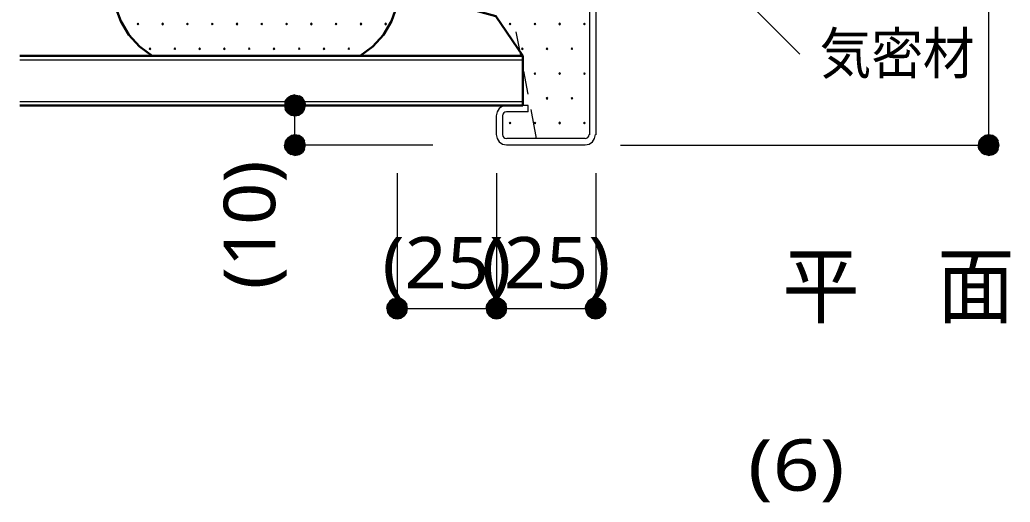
# Model space of a CAD drawing. Header units: millimetres. Extents: x 0 to 420, y 0 to 297.
# Drawn here: x 45.49 to 95.39, y 78.38 to 102.7 of the extents above; entities that cross this region are included whole.
import ezdxf
from ezdxf.enums import TextEntityAlignment as Align

# ---------------------------------------------------------------- set-up
doc = ezdxf.new("R2010")
doc.units = ezdxf.units.MM
doc.styles.add('kst32b', font='NotoSansJP-Variable.ttf')

msp = doc.modelspace()

# ---------------------------------------------------------------- hatches: boundary and pattern name
for points in [[(51.435, 102.531), (51.414, 102.51), (51.393, 102.489), (51.414, 102.468), (51.435, 102.447), (51.456, 102.468), (51.477, 102.489), (51.456, 102.51), (51.435, 102.531)], [(52.684, 102.531), (52.663, 102.51), (52.641, 102.489), (52.663, 102.468), (52.684, 102.447), (52.705, 102.468), (52.726, 102.489), (52.705, 102.51), (52.684, 102.531)], [(53.933, 102.531), (53.912, 102.51), (53.89, 102.489), (53.912, 102.468), (53.933, 102.447), (53.954, 102.468), (53.975, 102.489), (53.954, 102.51), (53.933, 102.531)], [(55.182, 102.531), (55.16, 102.51), (55.139, 102.489), (55.16, 102.468), (55.182, 102.447), (55.203, 102.468), (55.224, 102.489), (55.203, 102.51), (55.182, 102.531)], [(56.43, 102.531), (56.409, 102.51), (56.388, 102.489), (56.409, 102.468), (56.43, 102.447), (56.452, 102.468), (56.473, 102.489), (56.452, 102.51), (56.43, 102.531)], [(57.679, 102.531), (57.658, 102.51), (57.637, 102.489), (57.658, 102.468), (57.679, 102.447), (57.7, 102.468), (57.721, 102.489), (57.7, 102.51), (57.679, 102.531)], [(58.928, 102.531), (58.907, 102.51), (58.886, 102.489), (58.907, 102.468), (58.928, 102.447), (58.949, 102.468), (58.97, 102.489), (58.949, 102.51), (58.928, 102.531)], [(60.177, 102.531), (60.156, 102.51), (60.135, 102.489), (60.156, 102.468), (60.177, 102.447), (60.198, 102.468), (60.219, 102.489), (60.198, 102.51), (60.177, 102.531)], [(61.426, 102.531), (61.404, 102.51), (61.383, 102.489), (61.404, 102.468), (61.426, 102.447), (61.447, 102.468), (61.468, 102.489), (61.447, 102.51), (61.426, 102.531)], [(62.675, 102.531), (62.653, 102.51), (62.632, 102.489), (62.653, 102.468), (62.675, 102.447), (62.696, 102.468), (62.717, 102.489), (62.696, 102.51), (62.675, 102.531)], [(63.923, 102.531), (63.902, 102.51), (63.881, 102.489), (63.902, 102.468), (63.923, 102.447), (63.945, 102.468), (63.966, 102.489), (63.945, 102.51), (63.923, 102.531)], [(70.189, 102.531), (70.168, 102.51), (70.146, 102.489), (70.168, 102.468), (70.189, 102.447), (70.21, 102.468), (70.231, 102.489), (70.21, 102.51), (70.189, 102.531)], [(71.438, 102.531), (71.416, 102.51), (71.395, 102.489), (71.416, 102.468), (71.438, 102.447), (71.459, 102.468), (71.48, 102.489), (71.459, 102.51), (71.438, 102.531)], [(72.686, 102.531), (72.665, 102.51), (72.644, 102.489), (72.665, 102.468), (72.686, 102.447), (72.708, 102.468), (72.729, 102.489), (72.708, 102.51), (72.686, 102.531)], [(73.935, 102.531), (73.914, 102.51), (73.893, 102.489), (73.914, 102.468), (73.935, 102.447), (73.956, 102.468), (73.978, 102.489), (73.956, 102.51), (73.935, 102.531)], [(52.049, 101.282), (52.028, 101.261), (52.007, 101.24), (52.028, 101.219), (52.049, 101.198), (52.07, 101.219), (52.091, 101.24), (52.07, 101.261), (52.049, 101.282)], [(53.298, 101.282), (53.277, 101.261), (53.255, 101.24), (53.277, 101.219), (53.298, 101.198), (53.319, 101.219), (53.34, 101.24), (53.319, 101.261), (53.298, 101.282)], [(54.546, 101.282), (54.525, 101.261), (54.504, 101.24), (54.525, 101.219), (54.546, 101.198), (54.568, 101.219), (54.589, 101.24), (54.568, 101.261), (54.546, 101.282)], [(55.795, 101.282), (55.774, 101.261), (55.753, 101.24), (55.774, 101.219), (55.795, 101.198), (55.816, 101.219), (55.838, 101.24), (55.816, 101.261), (55.795, 101.282)], [(57.044, 101.282), (57.023, 101.261), (57.002, 101.24), (57.023, 101.219), (57.044, 101.198), (57.065, 101.219), (57.087, 101.24), (57.065, 101.261), (57.044, 101.282)], [(58.293, 101.282), (58.272, 101.261), (58.251, 101.24), (58.272, 101.219), (58.293, 101.198), (58.314, 101.219), (58.335, 101.24), (58.314, 101.261), (58.293, 101.282)], [(59.563, 101.282), (59.542, 101.261), (59.521, 101.24), (59.542, 101.219), (59.563, 101.198), (59.584, 101.219), (59.605, 101.24), (59.584, 101.261), (59.563, 101.282)], [(60.812, 101.282), (60.791, 101.261), (60.77, 101.24), (60.791, 101.219), (60.812, 101.198), (60.833, 101.219), (60.854, 101.24), (60.833, 101.261), (60.812, 101.282)], [(62.061, 101.282), (62.04, 101.261), (62.018, 101.24), (62.04, 101.219), (62.061, 101.198), (62.082, 101.219), (62.103, 101.24), (62.082, 101.261), (62.061, 101.282)], [(70.803, 101.282), (70.781, 101.261), (70.76, 101.24), (70.781, 101.219), (70.803, 101.198), (70.824, 101.219), (70.845, 101.24), (70.824, 101.261), (70.803, 101.282)], [(72.051, 101.282), (72.03, 101.261), (72.009, 101.24), (72.03, 101.219), (72.051, 101.198), (72.073, 101.219), (72.094, 101.24), (72.073, 101.261), (72.051, 101.282)], [(73.3, 101.282), (73.279, 101.261), (73.258, 101.24), (73.279, 101.219), (73.3, 101.198), (73.321, 101.219), (73.343, 101.24), (73.321, 101.261), (73.3, 101.282)], [(71.438, 100.034), (71.416, 100.012), (71.395, 99.991), (71.416, 99.97), (71.438, 99.949), (71.459, 99.97), (71.48, 99.991), (71.459, 100.012), (71.438, 100.034)], [(72.686, 100.034), (72.665, 100.012), (72.644, 99.991), (72.665, 99.97), (72.686, 99.949), (72.708, 99.97), (72.729, 99.991), (72.708, 100.012), (72.686, 100.034)], [(73.935, 100.034), (73.914, 100.012), (73.893, 99.991), (73.914, 99.97), (73.935, 99.949), (73.956, 99.97), (73.978, 99.991), (73.956, 100.012), (73.935, 100.034)], [(59.161, 97.896), (59.351, 97.854), (59.351, 98.383), (59.161, 97.896)], [(72.051, 98.785), (72.03, 98.764), (72.009, 98.743), (72.03, 98.721), (72.051, 98.7), (72.073, 98.721), (72.094, 98.743), (72.073, 98.764), (72.051, 98.785)], [(73.3, 98.785), (73.279, 98.764), (73.258, 98.743), (73.279, 98.721), (73.3, 98.7), (73.321, 98.721), (73.343, 98.743), (73.321, 98.764), (73.3, 98.785)], [(70.189, 97.536), (70.168, 97.515), (70.146, 97.494), (70.168, 97.472), (70.189, 97.451), (70.21, 97.472), (70.231, 97.494), (70.21, 97.515), (70.189, 97.536)], [(71.438, 97.536), (71.416, 97.515), (71.395, 97.494), (71.416, 97.472), (71.438, 97.451), (71.459, 97.472), (71.48, 97.494), (71.459, 97.515), (71.438, 97.536)], [(72.686, 97.536), (72.665, 97.515), (72.644, 97.494), (72.665, 97.472), (72.686, 97.451), (72.708, 97.472), (72.729, 97.494), (72.708, 97.515), (72.686, 97.536)], [(73.935, 97.536), (73.914, 97.515), (73.893, 97.494), (73.914, 97.472), (73.935, 97.451), (73.956, 97.472), (73.978, 97.494), (73.956, 97.515), (73.935, 97.536)], [(59.563, 96.859), (59.351, 96.901), (59.351, 96.372), (59.563, 96.859)], [(94.509, 96.859), (94.298, 96.901), (94.298, 96.372), (94.509, 96.859)], [(64.982, 87.947), (65.024, 88.138), (64.495, 88.138), (64.982, 87.947)], [(69.998, 87.947), (70.019, 88.138), (69.511, 88.138), (69.998, 87.947)], [(74.994, 87.947), (75.036, 88.138), (74.507, 88.138), (74.994, 87.947)]]:
    msp.add_hatch(color=7).paths.add_polyline_path(points)
h = msp.add_hatch(color=7)
h.paths.add_polyline_path([(59.161, 98.87), (58.992, 98.764), (59.351, 98.383), (59.161, 98.87)])
h.paths.add_polyline_path([(58.992, 98.764), (59.351, 98.383), (58.864, 98.594), (58.992, 98.764)])
h.paths.add_polyline_path([(59.351, 98.383), (58.864, 98.594), (58.822, 98.383), (59.351, 98.383)])
h = msp.add_hatch(color=7)
h.paths.add_polyline_path([(59.732, 98.764), (59.563, 98.87), (59.351, 98.383), (59.732, 98.764)])
h.paths.add_polyline_path([(59.563, 98.87), (59.351, 98.383), (59.351, 98.912), (59.563, 98.87)])
h.paths.add_polyline_path([(59.351, 98.383), (59.351, 98.912), (59.161, 98.87), (59.351, 98.383)])
h = msp.add_hatch(color=7)
h.paths.add_polyline_path([(58.822, 98.383), (58.864, 98.171), (59.351, 98.383), (58.822, 98.383)])
h.paths.add_polyline_path([(58.864, 98.171), (59.351, 98.383), (58.992, 98.002), (58.864, 98.171)])
h.paths.add_polyline_path([(59.351, 98.383), (58.992, 98.002), (59.161, 97.896), (59.351, 98.383)])
h = msp.add_hatch(color=7)
h.paths.add_polyline_path([(59.838, 98.171), (59.881, 98.383), (59.351, 98.383), (59.838, 98.171)])
h.paths.add_polyline_path([(59.881, 98.383), (59.351, 98.383), (59.838, 98.594), (59.881, 98.383)])
h.paths.add_polyline_path([(59.351, 98.383), (59.838, 98.594), (59.732, 98.764), (59.351, 98.383)])
h = msp.add_hatch(color=7)
h.paths.add_polyline_path([(59.351, 97.854), (59.563, 97.896), (59.351, 98.383), (59.351, 97.854)])
h.paths.add_polyline_path([(59.563, 97.896), (59.351, 98.383), (59.732, 98.002), (59.563, 97.896)])
h.paths.add_polyline_path([(59.351, 98.383), (59.732, 98.002), (59.838, 98.171), (59.351, 98.383)])
h = msp.add_hatch(color=7)
h.paths.add_polyline_path([(59.351, 96.901), (59.161, 96.859), (59.351, 96.372), (59.351, 96.901)])
h.paths.add_polyline_path([(59.161, 96.859), (59.351, 96.372), (58.992, 96.753), (59.161, 96.859)])
h.paths.add_polyline_path([(59.351, 96.372), (58.992, 96.753), (58.864, 96.584), (59.351, 96.372)])
h = msp.add_hatch(color=7)
h.paths.add_polyline_path([(59.881, 96.372), (59.838, 96.584), (59.351, 96.372), (59.881, 96.372)])
h.paths.add_polyline_path([(59.838, 96.584), (59.351, 96.372), (59.732, 96.753), (59.838, 96.584)])
h.paths.add_polyline_path([(59.351, 96.372), (59.732, 96.753), (59.563, 96.859), (59.351, 96.372)])
h = msp.add_hatch(color=7)
h.paths.add_polyline_path([(94.298, 96.901), (94.107, 96.859), (94.298, 96.372), (94.298, 96.901)])
h.paths.add_polyline_path([(94.107, 96.859), (94.298, 96.372), (93.938, 96.753), (94.107, 96.859)])
h.paths.add_polyline_path([(94.298, 96.372), (93.938, 96.753), (93.811, 96.584), (94.298, 96.372)])
h = msp.add_hatch(color=7)
h.paths.add_polyline_path([(94.827, 96.372), (94.784, 96.584), (94.298, 96.372), (94.827, 96.372)])
h.paths.add_polyline_path([(94.784, 96.584), (94.298, 96.372), (94.679, 96.753), (94.784, 96.584)])
h.paths.add_polyline_path([(94.298, 96.372), (94.679, 96.753), (94.509, 96.859), (94.298, 96.372)])
h = msp.add_hatch(color=7)
h.paths.add_polyline_path([(58.864, 96.584), (58.822, 96.372), (59.351, 96.372), (58.864, 96.584)])
h.paths.add_polyline_path([(58.822, 96.372), (59.351, 96.372), (58.864, 96.181), (58.822, 96.372)])
h.paths.add_polyline_path([(59.351, 96.372), (58.864, 96.181), (58.992, 96.012), (59.351, 96.372)])
h = msp.add_hatch(color=7)
h.paths.add_polyline_path([(58.992, 96.012), (59.161, 95.906), (59.351, 96.372), (58.992, 96.012)])
h.paths.add_polyline_path([(59.161, 95.906), (59.351, 96.372), (59.351, 95.864), (59.161, 95.906)])
h.paths.add_polyline_path([(59.351, 96.372), (59.351, 95.864), (59.563, 95.906), (59.351, 96.372)])
h = msp.add_hatch(color=7)
h.paths.add_polyline_path([(59.563, 95.906), (59.732, 96.012), (59.351, 96.372), (59.563, 95.906)])
h.paths.add_polyline_path([(59.732, 96.012), (59.351, 96.372), (59.838, 96.181), (59.732, 96.012)])
h.paths.add_polyline_path([(59.351, 96.372), (59.838, 96.181), (59.881, 96.372), (59.351, 96.372)])
h = msp.add_hatch(color=7)
h.paths.add_polyline_path([(93.811, 96.584), (93.768, 96.372), (94.298, 96.372), (93.811, 96.584)])
h.paths.add_polyline_path([(93.768, 96.372), (94.298, 96.372), (93.811, 96.181), (93.768, 96.372)])
h.paths.add_polyline_path([(94.298, 96.372), (93.811, 96.181), (93.938, 96.012), (94.298, 96.372)])
h = msp.add_hatch(color=7)
h.paths.add_polyline_path([(93.938, 96.012), (94.107, 95.906), (94.298, 96.372), (93.938, 96.012)])
h.paths.add_polyline_path([(94.107, 95.906), (94.298, 96.372), (94.298, 95.864), (94.107, 95.906)])
h.paths.add_polyline_path([(94.298, 96.372), (94.298, 95.864), (94.509, 95.906), (94.298, 96.372)])
h = msp.add_hatch(color=7)
h.paths.add_polyline_path([(94.509, 95.906), (94.679, 96.012), (94.298, 96.372), (94.509, 95.906)])
h.paths.add_polyline_path([(94.679, 96.012), (94.298, 96.372), (94.784, 96.181), (94.679, 96.012)])
h.paths.add_polyline_path([(94.298, 96.372), (94.784, 96.181), (94.827, 96.372), (94.298, 96.372)])
h = msp.add_hatch(color=7)
h.paths.add_polyline_path([(64.135, 88.519), (64.008, 88.35), (64.495, 88.138), (64.135, 88.519)])
h.paths.add_polyline_path([(64.008, 88.35), (64.495, 88.138), (63.987, 88.138), (64.008, 88.35)])
h.paths.add_polyline_path([(64.495, 88.138), (63.987, 88.138), (64.008, 87.947), (64.495, 88.138)])
h = msp.add_hatch(color=7)
h.paths.add_polyline_path([(64.707, 88.625), (64.495, 88.667), (64.495, 88.138), (64.707, 88.625)])
h.paths.add_polyline_path([(64.495, 88.667), (64.495, 88.138), (64.304, 88.625), (64.495, 88.667)])
h.paths.add_polyline_path([(64.495, 88.138), (64.304, 88.625), (64.135, 88.519), (64.495, 88.138)])
h = msp.add_hatch(color=7)
h.paths.add_polyline_path([(65.024, 88.138), (64.982, 88.35), (64.495, 88.138), (65.024, 88.138)])
h.paths.add_polyline_path([(64.982, 88.35), (64.495, 88.138), (64.876, 88.519), (64.982, 88.35)])
h.paths.add_polyline_path([(64.495, 88.138), (64.876, 88.519), (64.707, 88.625), (64.495, 88.138)])
h = msp.add_hatch(color=7)
h.paths.add_polyline_path([(69.13, 88.519), (69.025, 88.35), (69.511, 88.138), (69.13, 88.519)])
h.paths.add_polyline_path([(69.025, 88.35), (69.511, 88.138), (68.982, 88.138), (69.025, 88.35)])
h.paths.add_polyline_path([(69.511, 88.138), (68.982, 88.138), (69.025, 87.947), (69.511, 88.138)])
h = msp.add_hatch(color=7)
h.paths.add_polyline_path([(69.702, 88.625), (69.511, 88.667), (69.511, 88.138), (69.702, 88.625)])
h.paths.add_polyline_path([(69.511, 88.667), (69.511, 88.138), (69.3, 88.625), (69.511, 88.667)])
h.paths.add_polyline_path([(69.511, 88.138), (69.3, 88.625), (69.13, 88.519), (69.511, 88.138)])
h = msp.add_hatch(color=7)
h.paths.add_polyline_path([(70.019, 88.138), (69.998, 88.35), (69.511, 88.138), (70.019, 88.138)])
h.paths.add_polyline_path([(69.998, 88.35), (69.511, 88.138), (69.871, 88.519), (69.998, 88.35)])
h.paths.add_polyline_path([(69.511, 88.138), (69.871, 88.519), (69.702, 88.625), (69.511, 88.138)])
h = msp.add_hatch(color=7)
h.paths.add_polyline_path([(74.126, 88.519), (74.02, 88.35), (74.507, 88.138), (74.126, 88.519)])
h.paths.add_polyline_path([(74.02, 88.35), (74.507, 88.138), (73.978, 88.138), (74.02, 88.35)])
h.paths.add_polyline_path([(74.507, 88.138), (73.978, 88.138), (74.02, 87.947), (74.507, 88.138)])
h = msp.add_hatch(color=7)
h.paths.add_polyline_path([(74.697, 88.625), (74.507, 88.667), (74.507, 88.138), (74.697, 88.625)])
h.paths.add_polyline_path([(74.507, 88.667), (74.507, 88.138), (74.295, 88.625), (74.507, 88.667)])
h.paths.add_polyline_path([(74.507, 88.138), (74.295, 88.625), (74.126, 88.519), (74.507, 88.138)])
h = msp.add_hatch(color=7)
h.paths.add_polyline_path([(75.036, 88.138), (74.994, 88.35), (74.507, 88.138), (75.036, 88.138)])
h.paths.add_polyline_path([(74.994, 88.35), (74.507, 88.138), (74.867, 88.519), (74.994, 88.35)])
h.paths.add_polyline_path([(74.507, 88.138), (74.867, 88.519), (74.697, 88.625), (74.507, 88.138)])
h = msp.add_hatch(color=7)
h.paths.add_polyline_path([(64.008, 87.947), (64.135, 87.778), (64.495, 88.138), (64.008, 87.947)])
h.paths.add_polyline_path([(64.135, 87.778), (64.495, 88.138), (64.304, 87.651), (64.135, 87.778)])
h.paths.add_polyline_path([(64.495, 88.138), (64.304, 87.651), (64.495, 87.63), (64.495, 88.138)])
h = msp.add_hatch(color=7)
h.paths.add_polyline_path([(64.495, 87.63), (64.707, 87.651), (64.495, 88.138), (64.495, 87.63)])
h.paths.add_polyline_path([(64.707, 87.651), (64.495, 88.138), (64.876, 87.778), (64.707, 87.651)])
h.paths.add_polyline_path([(64.495, 88.138), (64.876, 87.778), (64.982, 87.947), (64.495, 88.138)])
h = msp.add_hatch(color=7)
h.paths.add_polyline_path([(69.025, 87.947), (69.13, 87.778), (69.511, 88.138), (69.025, 87.947)])
h.paths.add_polyline_path([(69.13, 87.778), (69.511, 88.138), (69.3, 87.651), (69.13, 87.778)])
h.paths.add_polyline_path([(69.511, 88.138), (69.3, 87.651), (69.511, 87.63), (69.511, 88.138)])
h = msp.add_hatch(color=7)
h.paths.add_polyline_path([(69.511, 87.63), (69.702, 87.651), (69.511, 88.138), (69.511, 87.63)])
h.paths.add_polyline_path([(69.702, 87.651), (69.511, 88.138), (69.871, 87.778), (69.702, 87.651)])
h.paths.add_polyline_path([(69.511, 88.138), (69.871, 87.778), (69.998, 87.947), (69.511, 88.138)])
h = msp.add_hatch(color=7)
h.paths.add_polyline_path([(74.02, 87.947), (74.126, 87.778), (74.507, 88.138), (74.02, 87.947)])
h.paths.add_polyline_path([(74.126, 87.778), (74.507, 88.138), (74.295, 87.651), (74.126, 87.778)])
h.paths.add_polyline_path([(74.507, 88.138), (74.295, 87.651), (74.507, 87.63), (74.507, 88.138)])
h = msp.add_hatch(color=7)
h.paths.add_polyline_path([(74.507, 87.63), (74.697, 87.651), (74.507, 88.138), (74.507, 87.63)])
h.paths.add_polyline_path([(74.697, 87.651), (74.507, 88.138), (74.867, 87.778), (74.697, 87.651)])
h.paths.add_polyline_path([(74.507, 88.138), (74.867, 87.778), (74.994, 87.947), (74.507, 88.138)])

# ---------------------------------------------------------------- linework, layer by layer
at = {"lineweight": 13}
for points in [[(94.298, 120.375), (94.298, 96.372)], [(75.607, 110.151), (84.794, 100.965)], [(74.189, 104.775), (74.189, 96.901)], [(74.507, 104.775), (74.507, 96.901)], [(70.485, 102.087), (70.718, 100.923)], [(45.487, 100.69), (70.824, 100.69)], [(70.866, 100.118), (71.078, 98.954)], [(45.487, 98.573), (70.824, 98.573)], [(59.351, 96.372), (59.351, 98.383)], [(70.009, 98.383), (69.807, 98.342), (69.642, 98.231), (69.531, 98.066), (69.49, 97.864)], [(71.099, 98.383), (70.019, 98.383)], [(71.099, 98.065), (71.099, 98.383)], [(69.511, 96.901), (69.511, 97.854)], [(70.009, 98.065), (69.93, 98.049), (69.867, 98.006), (69.823, 97.942), (69.808, 97.864)], [(69.829, 96.901), (69.829, 97.854)], [(71.099, 98.065), (70.019, 98.065)], [(71.226, 98.171), (71.501, 96.711)], [(69.49, 96.912), (69.531, 96.71), (69.642, 96.545), (69.807, 96.434), (70.009, 96.393)], [(69.808, 96.912), (69.823, 96.833), (69.867, 96.769), (69.93, 96.726), (70.009, 96.711)], [(73.967, 96.711), (74.045, 96.726), (74.109, 96.769), (74.152, 96.833), (74.168, 96.912)], [(73.967, 96.393), (74.169, 96.434), (74.334, 96.545), (74.445, 96.71), (74.486, 96.912)], [(66.294, 96.372), (59.351, 96.372)], [(73.978, 96.711), (70.019, 96.711)], [(73.978, 96.372), (70.019, 96.372)], [(75.756, 96.372), (94.298, 96.372)], [(64.495, 94.975), (64.495, 88.138)], [(69.511, 94.975), (69.511, 88.138)], [(74.507, 94.975), (74.507, 88.138)], [(64.495, 88.138), (69.511, 88.138), (74.507, 88.138)]]:
    msp.add_lwpolyline(points, dxfattribs=at)
at = {"lineweight": 30}
for points in [[(50.298, 103.381), (50.573, 102.629), (50.983, 101.949), (51.514, 101.359), (52.154, 100.878)], [(62.633, 100.878), (63.273, 101.359), (63.804, 101.949), (64.214, 102.629), (64.488, 103.381)], [(64.495, 103.378), (67.246, 103.484), (69.469, 102.891), (70.824, 100.88)], [(45.487, 100.88), (70.824, 100.88)], [(70.824, 100.88), (70.824, 98.383)], [(45.487, 98.383), (70.824, 98.383)]]:
    msp.add_lwpolyline(points, dxfattribs=at)
at = {"lineweight": 0}
for points in [[(51.435, 102.531), (51.414, 102.51), (51.393, 102.489), (51.414, 102.468), (51.435, 102.447), (51.456, 102.468), (51.477, 102.489), (51.456, 102.51)], [(52.684, 102.531), (52.663, 102.51), (52.641, 102.489), (52.663, 102.468), (52.684, 102.447), (52.705, 102.468), (52.726, 102.489), (52.705, 102.51)], [(53.933, 102.531), (53.912, 102.51), (53.89, 102.489), (53.912, 102.468), (53.933, 102.447), (53.954, 102.468), (53.975, 102.489), (53.954, 102.51)], [(55.182, 102.531), (55.16, 102.51), (55.139, 102.489), (55.16, 102.468), (55.182, 102.447), (55.203, 102.468), (55.224, 102.489), (55.203, 102.51)], [(56.43, 102.531), (56.409, 102.51), (56.388, 102.489), (56.409, 102.468), (56.43, 102.447), (56.452, 102.468), (56.473, 102.489), (56.452, 102.51)], [(57.679, 102.531), (57.658, 102.51), (57.637, 102.489), (57.658, 102.468), (57.679, 102.447), (57.7, 102.468), (57.721, 102.489), (57.7, 102.51)], [(58.928, 102.531), (58.907, 102.51), (58.886, 102.489), (58.907, 102.468), (58.928, 102.447), (58.949, 102.468), (58.97, 102.489), (58.949, 102.51)], [(60.177, 102.531), (60.156, 102.51), (60.135, 102.489), (60.156, 102.468), (60.177, 102.447), (60.198, 102.468), (60.219, 102.489), (60.198, 102.51)], [(61.426, 102.531), (61.404, 102.51), (61.383, 102.489), (61.404, 102.468), (61.426, 102.447), (61.447, 102.468), (61.468, 102.489), (61.447, 102.51)], [(62.675, 102.531), (62.653, 102.51), (62.632, 102.489), (62.653, 102.468), (62.675, 102.447), (62.696, 102.468), (62.717, 102.489), (62.696, 102.51)], [(63.923, 102.531), (63.902, 102.51), (63.881, 102.489), (63.902, 102.468), (63.923, 102.447), (63.945, 102.468), (63.966, 102.489), (63.945, 102.51)], [(70.189, 102.531), (70.168, 102.51), (70.146, 102.489), (70.168, 102.468), (70.189, 102.447), (70.21, 102.468), (70.231, 102.489), (70.21, 102.51)], [(71.438, 102.531), (71.416, 102.51), (71.395, 102.489), (71.416, 102.468), (71.438, 102.447), (71.459, 102.468), (71.48, 102.489), (71.459, 102.51)], [(72.686, 102.531), (72.665, 102.51), (72.644, 102.489), (72.665, 102.468), (72.686, 102.447), (72.708, 102.468), (72.729, 102.489), (72.708, 102.51)], [(73.935, 102.531), (73.914, 102.51), (73.893, 102.489), (73.914, 102.468), (73.935, 102.447), (73.956, 102.468), (73.978, 102.489), (73.956, 102.51)], [(52.049, 101.282), (52.028, 101.261), (52.007, 101.24), (52.028, 101.219), (52.049, 101.198), (52.07, 101.219), (52.091, 101.24), (52.07, 101.261)], [(53.298, 101.282), (53.277, 101.261), (53.255, 101.24), (53.277, 101.219), (53.298, 101.198), (53.319, 101.219), (53.34, 101.24), (53.319, 101.261)], [(54.546, 101.282), (54.525, 101.261), (54.504, 101.24), (54.525, 101.219), (54.546, 101.198), (54.568, 101.219), (54.589, 101.24), (54.568, 101.261)], [(55.795, 101.282), (55.774, 101.261), (55.753, 101.24), (55.774, 101.219), (55.795, 101.198), (55.816, 101.219), (55.838, 101.24), (55.816, 101.261)], [(57.044, 101.282), (57.023, 101.261), (57.002, 101.24), (57.023, 101.219), (57.044, 101.198), (57.065, 101.219), (57.087, 101.24), (57.065, 101.261)], [(58.293, 101.282), (58.272, 101.261), (58.251, 101.24), (58.272, 101.219), (58.293, 101.198), (58.314, 101.219), (58.335, 101.24), (58.314, 101.261)], [(59.563, 101.282), (59.542, 101.261), (59.521, 101.24), (59.542, 101.219), (59.563, 101.198), (59.584, 101.219), (59.605, 101.24), (59.584, 101.261)], [(60.812, 101.282), (60.791, 101.261), (60.77, 101.24), (60.791, 101.219), (60.812, 101.198), (60.833, 101.219), (60.854, 101.24), (60.833, 101.261)], [(62.061, 101.282), (62.04, 101.261), (62.018, 101.24), (62.04, 101.219), (62.061, 101.198), (62.082, 101.219), (62.103, 101.24), (62.082, 101.261)], [(70.803, 101.282), (70.781, 101.261), (70.76, 101.24), (70.781, 101.219), (70.803, 101.198), (70.824, 101.219), (70.845, 101.24), (70.824, 101.261)], [(72.051, 101.282), (72.03, 101.261), (72.009, 101.24), (72.03, 101.219), (72.051, 101.198), (72.073, 101.219), (72.094, 101.24), (72.073, 101.261)], [(73.3, 101.282), (73.279, 101.261), (73.258, 101.24), (73.279, 101.219), (73.3, 101.198), (73.321, 101.219), (73.343, 101.24), (73.321, 101.261)], [(71.438, 100.034), (71.416, 100.012), (71.395, 99.991), (71.416, 99.97), (71.438, 99.949), (71.459, 99.97), (71.48, 99.991), (71.459, 100.012)], [(72.686, 100.034), (72.665, 100.012), (72.644, 99.991), (72.665, 99.97), (72.686, 99.949), (72.708, 99.97), (72.729, 99.991), (72.708, 100.012)], [(73.935, 100.034), (73.914, 100.012), (73.893, 99.991), (73.914, 99.97), (73.935, 99.949), (73.956, 99.97), (73.978, 99.991), (73.956, 100.012)], [(59.161, 98.87), (58.992, 98.764), (59.351, 98.383)], [(59.351, 98.383), (59.351, 98.912), (59.161, 98.87)], [(59.563, 98.87), (59.351, 98.383), (59.351, 98.912)], [(59.732, 98.764), (59.563, 98.87), (59.351, 98.383)], [(59.351, 98.383), (58.864, 98.594), (58.822, 98.383)], [(58.822, 98.383), (58.864, 98.171), (59.351, 98.383)], [(58.992, 98.764), (59.351, 98.383), (58.864, 98.594)], [(58.864, 98.171), (59.351, 98.383), (58.992, 98.002)], [(59.351, 98.383), (58.992, 98.002), (59.161, 97.896)], [(59.161, 97.896), (59.351, 97.854), (59.351, 98.383)], [(59.351, 98.383), (59.838, 98.594), (59.732, 98.764)], [(59.881, 98.383), (59.351, 98.383), (59.838, 98.594)], [(59.351, 97.854), (59.563, 97.896), (59.351, 98.383)], [(59.563, 97.896), (59.351, 98.383), (59.732, 98.002)], [(59.351, 98.383), (59.732, 98.002), (59.838, 98.171)], [(59.838, 98.171), (59.881, 98.383), (59.351, 98.383)], [(72.051, 98.785), (72.03, 98.764), (72.009, 98.743), (72.03, 98.721), (72.051, 98.7), (72.073, 98.721), (72.094, 98.743), (72.073, 98.764)], [(73.3, 98.785), (73.279, 98.764), (73.258, 98.743), (73.279, 98.721), (73.3, 98.7), (73.321, 98.721), (73.343, 98.743), (73.321, 98.764)], [(70.189, 97.536), (70.168, 97.515), (70.146, 97.494), (70.168, 97.472), (70.189, 97.451), (70.21, 97.472), (70.231, 97.494), (70.21, 97.515)], [(71.438, 97.536), (71.416, 97.515), (71.395, 97.494), (71.416, 97.472), (71.438, 97.451), (71.459, 97.472), (71.48, 97.494), (71.459, 97.515)], [(72.686, 97.536), (72.665, 97.515), (72.644, 97.494), (72.665, 97.472), (72.686, 97.451), (72.708, 97.472), (72.729, 97.494), (72.708, 97.515)], [(73.935, 97.536), (73.914, 97.515), (73.893, 97.494), (73.914, 97.472), (73.935, 97.451), (73.956, 97.472), (73.978, 97.494), (73.956, 97.515)], [(59.161, 96.859), (59.351, 96.372), (58.992, 96.753)], [(59.351, 96.901), (59.161, 96.859), (59.351, 96.372)], [(59.563, 96.859), (59.351, 96.901), (59.351, 96.372)], [(59.351, 96.372), (59.732, 96.753), (59.563, 96.859)], [(94.107, 96.859), (94.298, 96.372), (93.938, 96.753)], [(94.298, 96.901), (94.107, 96.859), (94.298, 96.372)], [(94.509, 96.859), (94.298, 96.901), (94.298, 96.372)], [(94.298, 96.372), (94.679, 96.753), (94.509, 96.859)], [(58.864, 96.584), (58.822, 96.372), (59.351, 96.372)], [(58.822, 96.372), (59.351, 96.372), (58.864, 96.181)], [(59.351, 96.372), (58.992, 96.753), (58.864, 96.584)], [(59.351, 96.372), (58.864, 96.181), (58.992, 96.012)], [(58.992, 96.012), (59.161, 95.906), (59.351, 96.372)], [(59.161, 95.906), (59.351, 96.372), (59.351, 95.864)], [(59.838, 96.584), (59.351, 96.372), (59.732, 96.753)], [(59.881, 96.372), (59.838, 96.584), (59.351, 96.372)], [(59.351, 96.372), (59.351, 95.864), (59.563, 95.906)], [(59.563, 95.906), (59.732, 96.012), (59.351, 96.372)], [(59.732, 96.012), (59.351, 96.372), (59.838, 96.181)], [(59.351, 96.372), (59.838, 96.181), (59.881, 96.372)], [(93.811, 96.584), (93.768, 96.372), (94.298, 96.372)], [(93.768, 96.372), (94.298, 96.372), (93.811, 96.181)], [(94.298, 96.372), (93.938, 96.753), (93.811, 96.584)], [(94.298, 96.372), (93.811, 96.181), (93.938, 96.012)], [(93.938, 96.012), (94.107, 95.906), (94.298, 96.372)], [(94.107, 95.906), (94.298, 96.372), (94.298, 95.864)], [(94.784, 96.584), (94.298, 96.372), (94.679, 96.753)], [(94.827, 96.372), (94.784, 96.584), (94.298, 96.372)], [(94.298, 96.372), (94.298, 95.864), (94.509, 95.906)], [(94.509, 95.906), (94.679, 96.012), (94.298, 96.372)], [(94.679, 96.012), (94.298, 96.372), (94.784, 96.181)], [(94.298, 96.372), (94.784, 96.181), (94.827, 96.372)], [(64.008, 88.35), (64.495, 88.138), (63.987, 88.138)], [(64.135, 88.519), (64.008, 88.35), (64.495, 88.138)], [(64.495, 88.138), (64.304, 88.625), (64.135, 88.519)], [(64.495, 88.667), (64.495, 88.138), (64.304, 88.625)], [(64.707, 88.625), (64.495, 88.667), (64.495, 88.138)], [(64.495, 88.138), (64.876, 88.519), (64.707, 88.625)], [(64.982, 88.35), (64.495, 88.138), (64.876, 88.519)], [(65.024, 88.138), (64.982, 88.35), (64.495, 88.138)], [(69.025, 88.35), (69.511, 88.138), (68.982, 88.138)], [(69.13, 88.519), (69.025, 88.35), (69.511, 88.138)], [(69.511, 88.138), (69.3, 88.625), (69.13, 88.519)], [(69.511, 88.667), (69.511, 88.138), (69.3, 88.625)], [(69.702, 88.625), (69.511, 88.667), (69.511, 88.138)], [(69.511, 88.138), (69.871, 88.519), (69.702, 88.625)], [(69.998, 88.35), (69.511, 88.138), (69.871, 88.519)], [(70.019, 88.138), (69.998, 88.35), (69.511, 88.138)], [(74.02, 88.35), (74.507, 88.138), (73.978, 88.138)], [(74.126, 88.519), (74.02, 88.35), (74.507, 88.138)], [(74.507, 88.138), (74.295, 88.625), (74.126, 88.519)], [(74.507, 88.667), (74.507, 88.138), (74.295, 88.625)], [(74.697, 88.625), (74.507, 88.667), (74.507, 88.138)], [(74.507, 88.138), (74.867, 88.519), (74.697, 88.625)], [(74.994, 88.35), (74.507, 88.138), (74.867, 88.519)], [(75.036, 88.138), (74.994, 88.35), (74.507, 88.138)], [(64.495, 88.138), (63.987, 88.138), (64.008, 87.947)], [(64.008, 87.947), (64.135, 87.778), (64.495, 88.138)], [(64.135, 87.778), (64.495, 88.138), (64.304, 87.651)], [(64.495, 88.138), (64.304, 87.651), (64.495, 87.63)], [(64.495, 87.63), (64.707, 87.651), (64.495, 88.138)], [(64.707, 87.651), (64.495, 88.138), (64.876, 87.778)], [(64.495, 88.138), (64.876, 87.778), (64.982, 87.947)], [(64.982, 87.947), (65.024, 88.138), (64.495, 88.138)], [(69.511, 88.138), (68.982, 88.138), (69.025, 87.947)], [(69.025, 87.947), (69.13, 87.778), (69.511, 88.138)], [(69.13, 87.778), (69.511, 88.138), (69.3, 87.651)], [(69.511, 88.138), (69.3, 87.651), (69.511, 87.63)], [(69.511, 87.63), (69.702, 87.651), (69.511, 88.138)], [(69.702, 87.651), (69.511, 88.138), (69.871, 87.778)], [(69.511, 88.138), (69.871, 87.778), (69.998, 87.947)], [(69.998, 87.947), (70.019, 88.138), (69.511, 88.138)], [(74.507, 88.138), (73.978, 88.138), (74.02, 87.947)], [(74.02, 87.947), (74.126, 87.778), (74.507, 88.138)], [(74.126, 87.778), (74.507, 88.138), (74.295, 87.651)], [(74.507, 88.138), (74.295, 87.651), (74.507, 87.63)], [(74.507, 87.63), (74.697, 87.651), (74.507, 88.138)], [(74.697, 87.651), (74.507, 88.138), (74.867, 87.778)], [(74.507, 88.138), (74.867, 87.778), (74.994, 87.947)], [(74.994, 87.947), (75.036, 88.138), (74.507, 88.138)]]:
    msp.add_lwpolyline(points, close=True, dxfattribs=at)

# ---------------------------------------------------------------- texts
at = {"style": 'kst32b'}
for s, height, p, p2 in [('気密材', 2.0791, (85.788, 99.97), (93.585, 99.97)), ('(10)', 2.5989, (58.357, 89.112), (58.357, 95.609)), ('(25)', 2.5989, (63.754, 89.154), (70.251, 89.154)), ('(25)', 2.5989, (68.749, 89.154), (75.247, 89.154)), ('平\u3000面', 3.1187, (83.905, 87.736), (95.6, 87.736)), ('(6)', 2.5989, (82.169, 78.952), (87.042, 78.952))]:
    msp.add_text(s, height=height, dxfattribs=at).set_placement(p, p2, align=Align.FIT)

doc.saveas('drawing.dxf')
